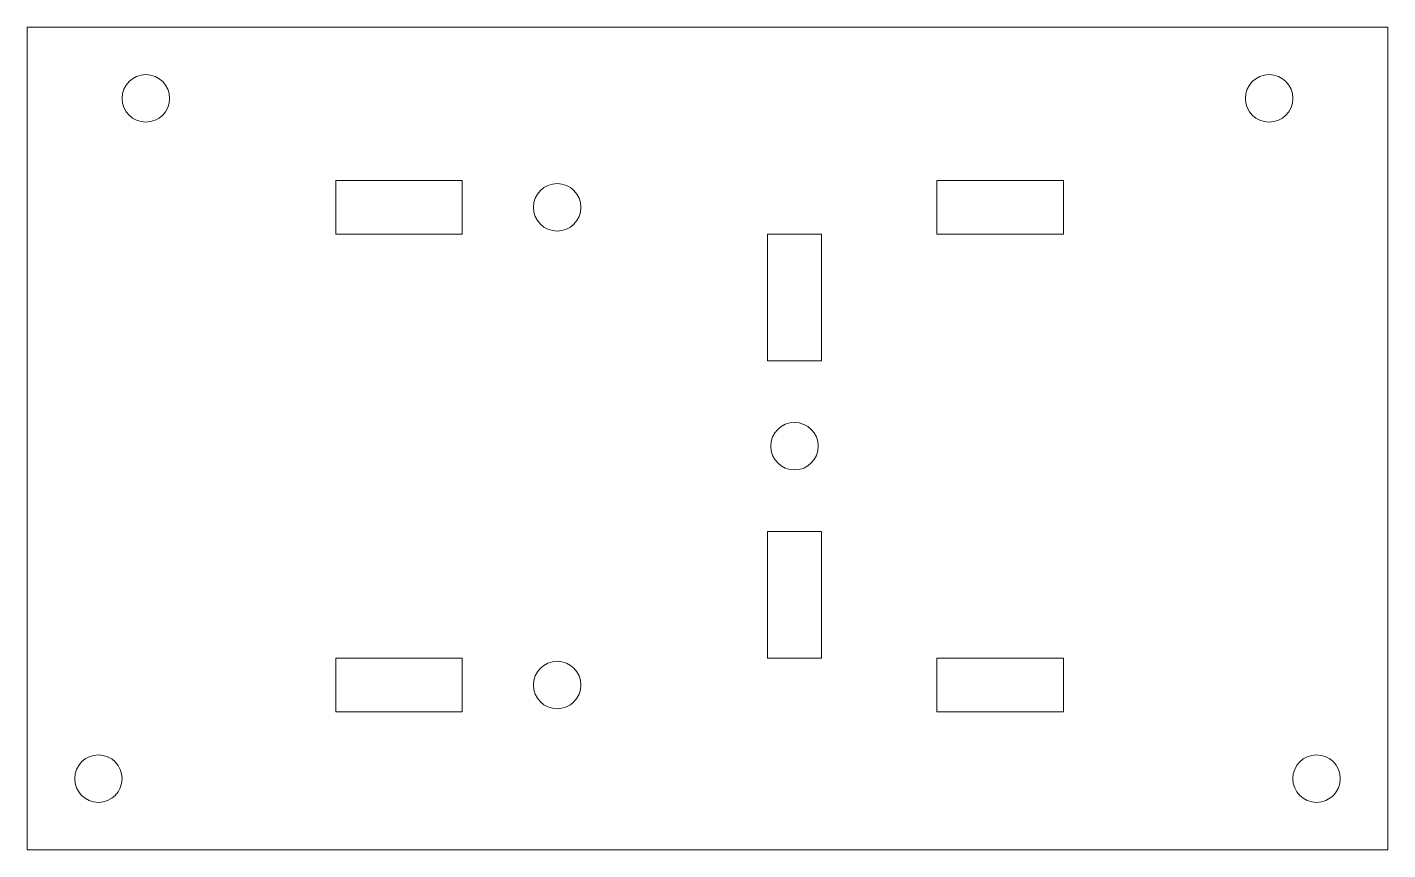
# Model space of a CAD drawing. Header units: inches. Extents: x -2.78 to 0.61, y -0.83 to 1.22.
import ezdxf

# ---------------------------------------------------------------- set-up
doc = ezdxf.new("R2010")
doc.units = ezdxf.units.IN
doc.header["$MEASUREMENT"] = 0
doc.layers.add('Layer 1', color=7, linetype='Continuous')

msp = doc.modelspace()

# ---------------------------------------------------------------- linework, layer by layer
at = {"layer": 'Layer 1', "color": 18, "lineweight": 9}
for centre in [(-2.4827, 1.041), (0.3125, 1.041), (0.4306, -0.6519)]:
    msp.add_ellipse(centre, major_axis=(0, 0.0591), ratio=1, dxfattribs=at)
at = {"layer": 'Layer 1', "color": 250, "lineweight": 9}
for points in [[(-2.6993, -0.8291), (-2.6993, -0.8291), (-2.778, -0.8291), (-2.778, -0.8291), (-2.778, -0.8291), (-2.778, -0.8291), (-2.778, 1.2182), (-2.778, 1.2182), (-2.778, 1.2182), (-2.778, 1.2182), (-2.6993, 1.2182), (-2.6993, 1.2182)], [(0.5291, 1.2182), (0.5291, 1.2182), (0.6078, 1.2182), (0.6078, 1.2182), (0.6078, 1.2182), (0.6078, 1.2182), (0.6078, -0.8291), (0.6078, -0.8291), (0.6078, -0.8291), (0.6078, -0.8291), (0.5291, -0.8291), (0.5291, -0.8291)]]:
    msp.add_open_spline(points, degree=3, knots=[0, 0, 0, 0, 0.333333, 0.333333, 0.333333, 0.333333, 0.666667, 0.666667, 0.666667, 0.666667, 1, 1, 1, 1], dxfattribs=at)
for points in [[(-2.6993, 1.2182), (-2.6993, 1.2182), (-2.5812, 1.2182), (-2.5812, 1.2182)], [(-2.5812, 1.2182), (-2.5812, 1.2182), (0.411, 1.2182), (0.411, 1.2182)], [(0.5291, 1.2182), (0.5291, 1.2182), (0.411, 1.2182), (0.411, 1.2182)], [(-2.5812, -0.8291), (-2.5812, -0.8291), (-2.6993, -0.8291), (-2.6993, -0.8291)], [(-2.5812, -0.8291), (-2.5812, -0.8291), (0.411, -0.8291), (0.411, -0.8291)], [(0.411, -0.8291), (0.411, -0.8291), (0.5291, -0.8291), (0.5291, -0.8291)]]:
    msp.add_open_spline(points, degree=3, dxfattribs=at)
at = {"layer": 'Layer 1', "color": 18, "lineweight": 9}
for points in [[(-2.0103, 0.8368), (-2.0103, 0.8368), (-1.6953, 0.8368), (-1.6953, 0.8368)], [(-2.0103, 0.8368), (-2.0103, 0.8368), (-2.0103, 0.8368), (-2.0103, 0.8368)], [(-2.0103, 0.703), (-2.0103, 0.703), (-2.0103, 0.8368), (-2.0103, 0.8368)], [(-1.6953, 0.8368), (-1.6953, 0.8368), (-1.6953, 0.8368), (-1.6953, 0.8368)], [(-1.6953, 0.8368), (-1.6953, 0.8368), (-1.6953, 0.8368), (-1.6953, 0.8368)], [(-1.6953, 0.8368), (-1.6953, 0.8368), (-1.6953, 0.703), (-1.6953, 0.703)], [(-0.5142, 0.8368), (-0.5142, 0.8368), (-0.1993, 0.8368), (-0.1993, 0.8368)], [(-0.5142, 0.8368), (-0.5142, 0.8368), (-0.5142, 0.8368), (-0.5142, 0.8368)], [(-0.5142, 0.703), (-0.5142, 0.703), (-0.5142, 0.8368), (-0.5142, 0.8368)], [(-0.1993, 0.8368), (-0.1993, 0.8368), (-0.1993, 0.8368), (-0.1993, 0.8368)], [(-0.1993, 0.8368), (-0.1993, 0.8368), (-0.1993, 0.8368), (-0.1993, 0.8368)], [(-0.1993, 0.8368), (-0.1993, 0.8368), (-0.1993, 0.703), (-0.1993, 0.703)], [(-1.6953, 0.703), (-1.6953, 0.703), (-2.0103, 0.703), (-2.0103, 0.703)], [(-1.6953, 0.703), (-1.6953, 0.703), (-1.6953, 0.703), (-1.6953, 0.703)], [(-0.9355, 0.703), (-0.9355, 0.703), (-0.8016, 0.703), (-0.8016, 0.703)], [(-0.9355, 0.703), (-0.9355, 0.703), (-0.9355, 0.703), (-0.9355, 0.703)], [(-0.9355, 0.388), (-0.9355, 0.388), (-0.9355, 0.703), (-0.9355, 0.703)], [(-0.8016, 0.703), (-0.8016, 0.703), (-0.8016, 0.703), (-0.8016, 0.703)], [(-0.8016, 0.703), (-0.8016, 0.703), (-0.8016, 0.703), (-0.8016, 0.703)], [(-0.8016, 0.703), (-0.8016, 0.703), (-0.8016, 0.388), (-0.8016, 0.388)], [(-0.1993, 0.703), (-0.1993, 0.703), (-0.5142, 0.703), (-0.5142, 0.703)], [(-0.1993, 0.703), (-0.1993, 0.703), (-0.1993, 0.703), (-0.1993, 0.703)], [(-0.8016, 0.388), (-0.8016, 0.388), (-0.9355, 0.388), (-0.9355, 0.388)], [(-0.8016, 0.388), (-0.8016, 0.388), (-0.8016, 0.388), (-0.8016, 0.388)], [(-0.9355, -0.0372), (-0.9355, -0.0372), (-0.8016, -0.0372), (-0.8016, -0.0372)], [(-0.9355, -0.0372), (-0.9355, -0.0372), (-0.9355, -0.0372), (-0.9355, -0.0372)], [(-0.9355, -0.3522), (-0.9355, -0.3522), (-0.9355, -0.0372), (-0.9355, -0.0372)], [(-0.8016, -0.0372), (-0.8016, -0.0372), (-0.8016, -0.0372), (-0.8016, -0.0372)], [(-0.8016, -0.0372), (-0.8016, -0.0372), (-0.8016, -0.0372), (-0.8016, -0.0372)], [(-0.8016, -0.0372), (-0.8016, -0.0372), (-0.8016, -0.3522), (-0.8016, -0.3522)], [(-2.0103, -0.3522), (-2.0103, -0.3522), (-1.6953, -0.3522), (-1.6953, -0.3522)], [(-2.0103, -0.3522), (-2.0103, -0.3522), (-2.0103, -0.3522), (-2.0103, -0.3522)], [(-2.0103, -0.486), (-2.0103, -0.486), (-2.0103, -0.3522), (-2.0103, -0.3522)], [(-1.6953, -0.3522), (-1.6953, -0.3522), (-1.6953, -0.3522), (-1.6953, -0.3522)], [(-1.6953, -0.3522), (-1.6953, -0.3522), (-1.6953, -0.3522), (-1.6953, -0.3522)], [(-1.6953, -0.3522), (-1.6953, -0.3522), (-1.6953, -0.486), (-1.6953, -0.486)], [(-0.8016, -0.3522), (-0.8016, -0.3522), (-0.9355, -0.3522), (-0.9355, -0.3522)], [(-0.8016, -0.3522), (-0.8016, -0.3522), (-0.8016, -0.3522), (-0.8016, -0.3522)], [(-0.5142, -0.3522), (-0.5142, -0.3522), (-0.1993, -0.3522), (-0.1993, -0.3522)], [(-0.5142, -0.3522), (-0.5142, -0.3522), (-0.5142, -0.3522), (-0.5142, -0.3522)], [(-0.5142, -0.486), (-0.5142, -0.486), (-0.5142, -0.3522), (-0.5142, -0.3522)], [(-0.1993, -0.3522), (-0.1993, -0.3522), (-0.1993, -0.3522), (-0.1993, -0.3522)], [(-0.1993, -0.3522), (-0.1993, -0.3522), (-0.1993, -0.3522), (-0.1993, -0.3522)], [(-0.1993, -0.3522), (-0.1993, -0.3522), (-0.1993, -0.486), (-0.1993, -0.486)], [(-1.6953, -0.486), (-1.6953, -0.486), (-2.0103, -0.486), (-2.0103, -0.486)], [(-1.6953, -0.486), (-1.6953, -0.486), (-1.6953, -0.486), (-1.6953, -0.486)], [(-0.1993, -0.486), (-0.1993, -0.486), (-0.5142, -0.486), (-0.5142, -0.486)], [(-0.1993, -0.486), (-0.1993, -0.486), (-0.1993, -0.486), (-0.1993, -0.486)], [(-2.6008, -0.5929), (-2.6008, -0.5929), (-2.6008, -0.5929), (-2.6008, -0.5929)], [(-2.6008, -0.5929), (-2.6008, -0.5929), (-2.6008, -0.5929), (-2.6008, -0.5929)], [(-2.6599, -0.6519), (-2.6599, -0.6519), (-2.6599, -0.6519), (-2.6599, -0.6519)], [(-2.5418, -0.6519), (-2.5418, -0.6519), (-2.5418, -0.6519), (-2.5418, -0.6519)], [(-2.6008, -0.711), (-2.6008, -0.711), (-2.6008, -0.711), (-2.6008, -0.711)]]:
    msp.add_open_spline(points, degree=3, dxfattribs=at)
for points in [[(-1.4001, 0.7699), (-1.4001, 0.8025), (-1.4265, 0.8289), (-1.4591, 0.8289), (-1.4591, 0.8289), (-1.4917, 0.8289), (-1.5182, 0.8025), (-1.5182, 0.7699), (-1.5182, 0.7699), (-1.5182, 0.7373), (-1.4917, 0.7108), (-1.4591, 0.7108), (-1.4591, 0.7108), (-1.4265, 0.7108), (-1.4001, 0.7373), (-1.4001, 0.7699)], [(-0.8095, 0.1754), (-0.8095, 0.208), (-0.8359, 0.2344), (-0.8686, 0.2344), (-0.8686, 0.2344), (-0.9012, 0.2345), (-0.9276, 0.208), (-0.9276, 0.1754), (-0.9276, 0.1754), (-0.9276, 0.1428), (-0.9012, 0.1163), (-0.8686, 0.1163), (-0.8686, 0.1163), (-0.8359, 0.1163), (-0.8095, 0.1428), (-0.8095, 0.1754)], [(-1.4001, -0.4191), (-1.4001, -0.3865), (-1.4265, -0.36), (-1.4591, -0.36), (-1.4591, -0.36), (-1.4917, -0.36), (-1.5182, -0.3865), (-1.5182, -0.4191), (-1.5182, -0.4191), (-1.5182, -0.4517), (-1.4917, -0.4781), (-1.4591, -0.4781), (-1.4591, -0.4781), (-1.4265, -0.4781), (-1.4001, -0.4517), (-1.4001, -0.4191)], [(-2.6008, -0.5929), (-2.6335, -0.5929), (-2.6599, -0.6193), (-2.6599, -0.6519), (-2.6599, -0.6519), (-2.6599, -0.6845), (-2.6335, -0.711), (-2.6008, -0.711), (-2.6008, -0.711), (-2.5682, -0.711), (-2.5418, -0.6845), (-2.5418, -0.6519), (-2.5418, -0.6519), (-2.5418, -0.6193), (-2.5682, -0.5929), (-2.6008, -0.5929)]]:
    msp.add_open_spline(points, degree=3, knots=[0, 0, 0, 0, 0.25, 0.25, 0.25, 0.25, 0.5, 0.5, 0.5, 0.5, 0.75, 0.75, 0.75, 0.75, 1, 1, 1, 1], dxfattribs=at)

doc.saveas('drawing.dxf')
